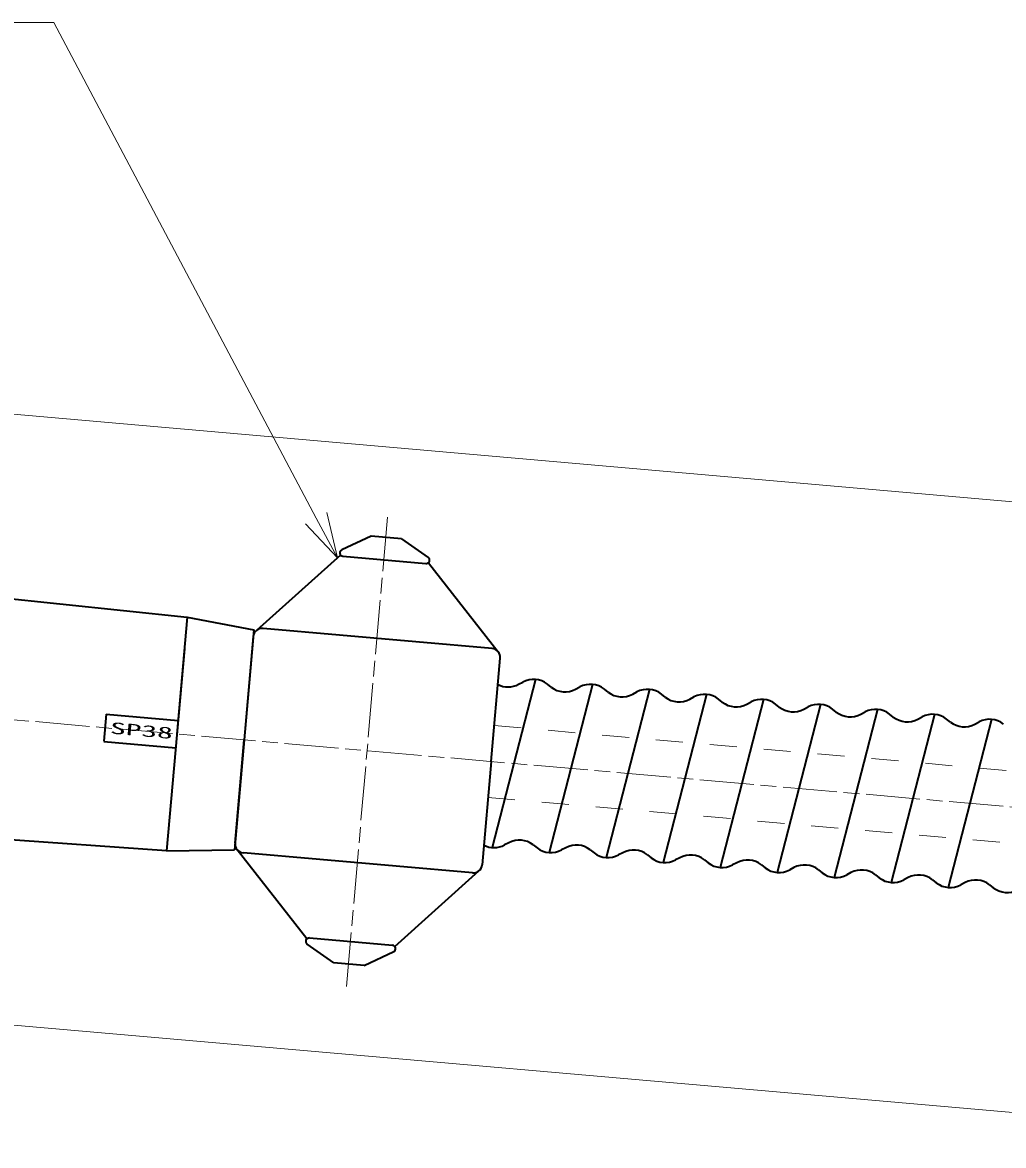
# Model space of a CAD drawing. Units: millimetres at full size, sheet at 1:1; details may follow other scales. Extents: x 0 to 1680, y -15 to 1188.
# Drawn here: x 783.5 to 1001.1, y 707.3 to 956.5 of the extents above; entities that cross this region are included whole.
import ezdxf
from ezdxf.enums import TextEntityAlignment as Align

# ---------------------------------------------------------------- set-up
doc = ezdxf.new("R2010")
doc.units = ezdxf.units.MM
doc.linetypes.add('CHAIN', pattern=[18.5, 12, -1.5, 3.5, -1.5])
doc.linetypes.add('DASHED_SPACED', pattern=[12, 6, -6])
for name, color, linetype, lineweight in [('1 外形線', 7, 'Continuous', 35), ('2 細線', 3, 'Continuous', 20), ('3 隠れ線', 2, 'DASHED_SPACED', 13), ('4 中心線', 1, 'CHAIN', 15), ('6 寸法線', 4, 'Continuous', 13)]:
    doc.layers.add(name, color=color, linetype=linetype, lineweight=lineweight)
doc.styles.add('txt', font='')
doc.styles.get('txt').set_extended_font_data('txt')

msp = doc.modelspace()

# ---------------------------------------------------------------- linework, layer by layer
at = {"layer": '1 外形線'}
for p, q in [((860.819, 842.536), (854.283, 839.49)), ((867.565, 841.946), (860.819, 842.536)), ((867.565, 841.946), (873.473, 837.811)), ((854.026, 838.34), (835.368, 821.589)), ((854.542, 838.067), (872.971, 836.454)), ((873.526, 836.634), (888.992, 816.898)), ((765.278, 830.316), (819.981, 824.524)), ((819.981, 824.524), (817.714, 798.623)), ((819.981, 824.524), (834.793, 821.721)), ((834.793, 821.721), (830.52, 772.908)), ((834.661, 820.231), (832.657, 797.319)), ((887.634, 817.604), (836.828, 822.049)), ((819.371, 817.55), (815.446, 772.722)), ((887.448, 792.525), (889.452, 815.438)), ((897.275, 810.733), (887.638, 773.441)), ((893.54, 809.661), (894.492, 810.167)), ((900.767, 809.029), (899.917, 809.692)), ((909.926, 809.626), (900.289, 772.334)), ((906.192, 808.554), (907.144, 809.06)), ((913.418, 807.922), (912.569, 808.586)), ((922.578, 808.519), (912.941, 771.227)), ((918.843, 807.447), (919.795, 807.953)), ((926.07, 806.815), (925.22, 807.479)), ((935.23, 807.412), (925.593, 770.12)), ((931.495, 806.34), (932.447, 806.846)), ((938.722, 805.708), (937.872, 806.372)), ((947.881, 806.306), (938.244, 769.014)), ((944.147, 805.233), (945.099, 805.74)), ((951.373, 804.601), (950.524, 805.265)), ((960.533, 805.199), (950.896, 767.907)), ((802.037, 803.021), (801.514, 797.043)), ((802.037, 803.021), (817.976, 801.627)), ((956.798, 804.127), (957.75, 804.633)), ((964.025, 803.494), (963.175, 804.158)), ((973.185, 804.092), (963.548, 766.8)), ((969.45, 803.02), (970.402, 803.526)), ((976.677, 802.387), (975.827, 803.051)), ((985.836, 802.985), (976.199, 765.693)), ((982.102, 801.913), (983.054, 802.419)), ((989.328, 801.281), (988.479, 801.944)), ((998.488, 801.878), (988.851, 764.586)), ((994.753, 800.806), (995.705, 801.312)), ((830.652, 774.406), (832.657, 797.319)), ((801.51, 796.989), (817.449, 795.595)), ((887.448, 792.525), (885.443, 769.613)), ((815.446, 772.722), (760.568, 776.522)), ((815.446, 772.722), (830.52, 772.908)), ((846.578, 753.211), (831.113, 772.946)), ((891.373, 774.513), (890.421, 774.007)), ((896.798, 774.039), (897.647, 773.375)), ((904.024, 773.406), (903.072, 772.9)), ((909.449, 772.932), (910.299, 772.268)), ((883.276, 767.795), (832.47, 772.24)), ((916.676, 772.299), (915.724, 771.793)), ((922.101, 771.825), (922.951, 771.161)), ((929.328, 771.193), (928.376, 770.686)), ((934.753, 770.718), (935.602, 770.054)), ((941.979, 770.086), (941.027, 769.58)), ((866.079, 751.505), (884.736, 768.255)), ((947.404, 769.611), (948.254, 768.947)), ((954.631, 768.979), (953.679, 768.473)), ((960.056, 768.504), (960.906, 767.84)), ((967.283, 767.872), (966.331, 767.366)), ((972.708, 767.397), (973.557, 766.734)), ((979.934, 766.765), (978.982, 766.259)), ((985.359, 766.29), (986.209, 765.627)), ((992.586, 765.658), (991.634, 765.152)), ((998.011, 765.184), (998.861, 764.52)), ((847.133, 753.39), (865.563, 751.778)), ((852.539, 747.898), (846.631, 752.033)), ((859.285, 747.308), (865.822, 750.354)), ((859.285, 747.308), (852.539, 747.898))]:
    msp.add_line(p, q, dxfattribs=at)
for centre, radius, start, end in [((854.607, 838.814), 0.75, 114.38061, 265), ((873.036, 837.201), 0.75, 265, 55.61939), ((836.654, 820.057), 2, 85, 175), ((887.46, 815.612), 2, 355, 85), ((831.187, 811.4), 5, 52.00158, 52.41679), ((896.839, 805.752), 5, 52.00469, 117.99531), ((891.193, 814.076), 5, 243.24974, 297.99531), ((903.845, 812.969), 5, 232.00469, 297.99531), ((909.491, 804.645), 5, 52.00469, 117.99531), ((916.496, 811.862), 5, 232.00469, 297.99531), ((922.142, 803.538), 5, 52.00469, 117.99531), ((934.794, 802.431), 5, 52.00469, 117.99531), ((929.148, 810.755), 5, 232.00469, 297.99531), ((941.8, 809.648), 5, 232.00469, 297.99531), ((947.446, 801.325), 5, 52.00469, 117.99531), ((960.097, 800.218), 5, 52.00469, 117.99531), ((954.451, 808.541), 5, 232.00469, 297.99531), ((967.103, 807.435), 5, 232.00469, 297.99531), ((972.749, 799.111), 5, 52.00469, 117.99531), ((979.755, 806.328), 5, 232.00469, 297.99531), ((985.401, 798.004), 5, 52.00469, 117.99531), ((992.406, 805.221), 5, 232.00469, 297.99531), ((998.052, 796.897), 5, 52.00469, 117.99531), ((828.066, 775.746), 5, 52.00158, 52.41679), ((893.72, 770.098), 5, 52.00469, 117.99531), ((832.645, 774.232), 2, 175, 265), ((888.074, 778.422), 5, 243.24974, 297.99531), ((900.725, 777.315), 5, 232.00469, 297.99531), ((906.371, 768.991), 5, 52.00469, 117.99531), ((919.023, 767.885), 5, 52.00469, 117.99531), ((913.377, 776.208), 5, 232.00469, 297.99531), ((926.029, 775.101), 5, 232.00469, 297.99531), ((931.675, 766.778), 5, 52.00469, 117.99531), ((938.68, 773.995), 5, 232.00469, 297.99531), ((944.326, 765.671), 5, 52.00469, 117.99531), ((883.451, 769.787), 2, 265, 355), ((951.332, 772.888), 5, 232.00469, 297.99531), ((956.978, 764.564), 5, 52.00469, 117.99531), ((963.984, 771.781), 5, 232.00469, 297.99531), ((969.63, 763.457), 5, 52.00469, 117.99531), ((976.635, 770.674), 5, 232.00469, 297.99531), ((982.281, 762.35), 5, 52.00469, 117.99531), ((989.287, 769.567), 5, 232.00469, 297.99531), ((994.933, 761.243), 5, 52.00469, 117.99531), ((1001.939, 768.46), 5, 232.00469, 297.99531), ((847.068, 752.643), 0.75, 85, 235.61939), ((865.498, 751.03), 0.75, 294.38061, 85)]:
    msp.add_arc(centre, radius, start, end, dxfattribs=at)
at = {"layer": '2 細線'}
for p, q in [((367.34, 905.787), (1098.527, 841.816)), ((355.574, 771.3), (1086.761, 707.33))]:
    msp.add_line(p, q, dxfattribs=at)
at = {"layer": '3 隠れ線'}
for p, q in [((888.145, 800.495), (1399.22, 755.782)), ((831.903, 788.708), (831.903, 788.708)), ((886.75, 784.556), (1397.826, 739.842))]:
    msp.add_line(p, q, dxfattribs=at)
at = {"layer": '4 中心線'}
for p, q in [((251.882, 848.13), (1545.912, 734.917)), ((855.342, 742.634), (864.494, 847.234))]:
    msp.add_line(p, q, dxfattribs=at)
at = {"layer": '6 寸法線'}
for p, q in [((851.01, 847.799), (853.321, 837.707)), ((853.321, 837.707), (846.274, 845.291)), ((853.321, 837.707), (848.642, 846.545))]:
    msp.add_line(p, q, dxfattribs=at)
msp.add_lwpolyline([(848.642, 846.545), (790.432, 956.491), (684.932, 956.491)], dxfattribs=at)

# ---------------------------------------------------------------- texts
at = {"layer": '1 外形線', "style": 'txt', "width": 2}
msp.add_text('SP38', height=2.566, rotation=355.003, dxfattribs=at).set_placement((802.726, 797.975), align=Align.BOTTOM_LEFT)

doc.saveas('drawing.dxf')
